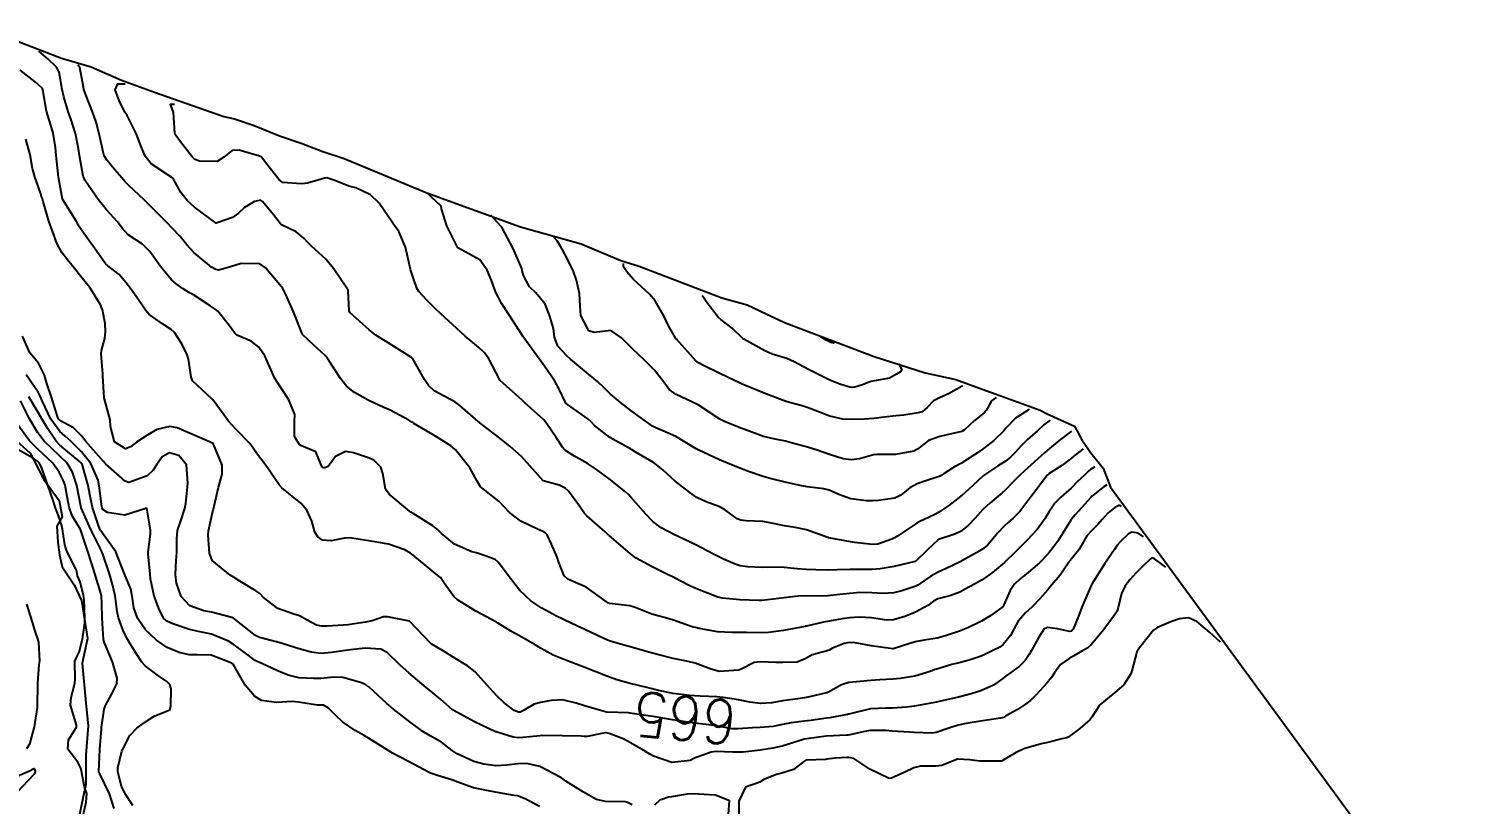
# Model space of a CAD drawing. Header units: metres. Extents: x 292545 to 299085, y 7450245 to 7463078.
# Drawn here: x 295787.6 to 295919.3, y 7462231.4 to 7462301.9 of the extents above; entities that cross this region are included whole.
import ezdxf
from ezdxf.enums import TextEntityAlignment as Align

# ---------------------------------------------------------------- set-up
doc = ezdxf.new("R2010")
doc.units = ezdxf.units.M
for name, color, linetype in [('Area', 45, 'Continuous'), ('Cotas', 45, 'Continuous'), ('Curvas de Nivel 1m', 11, 'Continuous'), ('Curvas de Nivel 5m', 15, 'Continuous'), ('Hidrografia', 140, 'Continuous')]:
    doc.layers.add(name, color=color, linetype=linetype)
doc.styles.add('Style-STANDARD', font='STANDARD.shx')

msp = doc.modelspace()

# ---------------------------------------------------------------- linework, layer by layer
at = {"layer": 'Area'}
msp.add_polyline3d([(295783.66, 7462301.85, 667.7), (295790.59, 7462299.21, 670.39), (295793.3, 7462298.41, 677.63), (295796.05, 7462297.21, 675.59), (295799.05, 7462296.09, 675.89), (295805.34, 7462293.89, 670.5), (295806.33, 7462293.68, 670.39), (295808.11, 7462293.07, 669.68), (295810.42, 7462292.12, 669.67), (295812.37, 7462291.47, 678.47), (295814.34, 7462290.7, 677.73), (295816.3, 7462290.07, 673.15), (295823.81, 7462286.95, 675.68), (295832.33, 7462283.87, 679.7), (295837.83, 7462282.31, 683.55), (295841.46, 7462280.81, 688.07), (295843.1, 7462280.29, 688.1), (295850.64, 7462277.4, 674.65), (295852.92, 7462276.77, 674.77), (295856.33, 7462275.15, 680.48), (295864.47, 7462272.07, 677.63), (295869.13, 7462270.59, 674.22), (295871.89, 7462269.99, 673.45), (295874.63, 7462268.99, 681.41), (295875.56, 7462268.63, 680.28), (295879.58, 7462267.2, 671.07), (295880.22, 7462266.84, 674.05), (295882.68, 7462265.72, 670.46), (295883.36, 7462264.5, 669.93), (295884.18, 7462263.32, 678.31), (295885.29, 7462261.92, 668.4), (295885.96, 7462260.19, 667.77), (295919.29, 7462214.68, 666.22)], dxfattribs=at)
at = {"layer": 'Curvas de Nivel 1m', "flags": 128}
for points, elevation in [([(295885.62, 7462260.39), (295885.39, 7462260.24), (295884.38, 7462259.45), (295884.27, 7462259.36), (295884.18, 7462259.25), (295882.76, 7462257.67), (295882.41, 7462257.28), (295882.38, 7462257.25), (295882.35, 7462257.2), (295881.62, 7462256), (295881.19, 7462255.29), (295880.83, 7462254.78), (295880.31, 7462254.13), (295879.51, 7462253.31), (295878.29, 7462252.29), (295877.76, 7462251.86), (295877.22, 7462251.34), (295876.84, 7462250.78), (295876.25, 7462249.42), (295876.23, 7462249.37), (295876.21, 7462249.35), (295875.1, 7462248.51), (295874.24, 7462247.99), (295873.01, 7462247.39), (295872.23, 7462247.08), (295870.98, 7462246.66), (295870.22, 7462246.45), (295869.04, 7462246.26), (295868.22, 7462246.12), (295867.71, 7462245.96), (295866.21, 7462245.5), (295866.18, 7462245.5), (295864.22, 7462245.76), (295862.75, 7462246.04), (295862.22, 7462246.07), (295861.76, 7462245.98), (295860.7, 7462245.54), (295860.38, 7462245.36), (295860.21, 7462245.29), (295858.83, 7462244.93), (295858.2, 7462244.57), (295857.48, 7462244.28), (295856.19, 7462244.24), (295855.54, 7462244.25), (295854.19, 7462244.31), (295853.57, 7462244.24), (295852.4, 7462243.64), (295852.18, 7462243.56), (295850.39, 7462243.44), (295850.18, 7462243.48), (295849.56, 7462243.67), (295848.19, 7462244.17), (295847.56, 7462244.32), (295846.2, 7462244.61), (295845.01, 7462244.91), (295844.2, 7462245.13), (295842.3, 7462245.66), (295842.21, 7462245.69), (295841.96, 7462245.75), (295840.58, 7462246.14), (295840.22, 7462246.28), (295839.31, 7462246.7), (295838.23, 7462247.2), (295836.92, 7462247.81), (295836.24, 7462248.15), (295835.6, 7462248.47), (295834.25, 7462249.19), (295833.27, 7462249.86), (295832.27, 7462250.79), (295831.4, 7462251.88), (295830.3, 7462253.36), (295830.01, 7462253.6), (295829.2, 7462253.91), (295828.31, 7462254.21), (295827.91, 7462254.32), (295826.32, 7462254.99), (295825.13, 7462255.96), (295824.74, 7462256.37), (295824.34, 7462256.68), (295822.55, 7462257.79), (295822.35, 7462257.91), (295822.23, 7462257.99), (295820.38, 7462259.54), (295820.06, 7462260.01), (295819.8, 7462261.43), (295819.62, 7462262.02), (295819, 7462262.63), (295818.41, 7462262.89), (295817.14, 7462263.32), (295816.42, 7462263.42), (295815.51, 7462262.97), (295814.85, 7462262.08), (295814.54, 7462261.94), (295814.4, 7462261.94), (295814.32, 7462261.99), (295814.26, 7462262.08), (295813.72, 7462263.4), (295812.42, 7462263.95), (295812.19, 7462264.11), (295811.77, 7462264.78), (295811.79, 7462266.12), (295811.8, 7462266.78), (295811.26, 7462268.12), (295810.49, 7462269.29), (295809.97, 7462270.14), (295809.54, 7462271.11), (295809.07, 7462272.14), (295808.53, 7462272.93), (295807.84, 7462273.46), (295806.54, 7462274.01), (295806.35, 7462274.18), (295805.74, 7462275), (295804.8, 7462276.2), (295804.57, 7462276.38), (295804.1, 7462276.68), (295802.59, 7462277.67), (295802.24, 7462277.87), (295801.64, 7462278.23), (295801.02, 7462278.67), (295800.6, 7462279.04), (295799.58, 7462280.26), (295798.63, 7462281.62), (295797.95, 7462282.28), (295796.65, 7462283.14), (295796.1, 7462283.74), (295795.67, 7462284.3), (295794.68, 7462285.42), (295793.92, 7462286.33), (295792.71, 7462288.1), (295792.61, 7462288.34), (295792.57, 7462288.48), (295792.24, 7462290.34), (295792.14, 7462290.94), (295791.86, 7462292.35), (295791.44, 7462293.69), (295791.21, 7462294.36), (295790.8, 7462295.68), (295790.66, 7462296.36), (295790.38, 7462297.92), (295790.15, 7462298.37), (295789.39, 7462299.1), (295788.52, 7462299.83)], 667), ([(295886.96, 7462258.43), (295886.84, 7462258.51), (295886.72, 7462258.52), (295886.36, 7462258.34), (295885.76, 7462257.84), (295885.21, 7462257.24), (295884.81, 7462256.78), (295884.34, 7462256.32), (295883.83, 7462255.76), (295883.53, 7462255.27), (295883.08, 7462254.5), (295882.31, 7462253.53), (295882.19, 7462253.39), (295882.12, 7462253.28), (295881.4, 7462252.18), (295880.64, 7462251.3), (295880.47, 7462251.11), (295880.28, 7462250.86), (295879.55, 7462250.02), (295878.86, 7462249.32), (295878.25, 7462248.76), (295877.58, 7462248), (295877.2, 7462247.34), (295876.87, 7462246.7), (295876.22, 7462245.88), (295875.92, 7462245.65), (295875.33, 7462245.36), (295874.59, 7462244.99), (295874.2, 7462244.81), (295873.13, 7462244.46), (295872.2, 7462244.22), (295871.55, 7462244.05), (295870.19, 7462243.65), (295870.01, 7462243.6), (295869.56, 7462243.43), (295868.18, 7462243), (295866.85, 7462242.79), (295866.18, 7462242.73), (295864.99, 7462242.67), (295864.17, 7462242.6), (295863.2, 7462242.53), (295862.17, 7462242.43), (295861.5, 7462242.2), (295860.33, 7462241.54), (295860.22, 7462241.49), (295860.16, 7462241.47), (295858.6, 7462241.11), (295858.16, 7462241.03), (295857.53, 7462240.94), (295856.15, 7462240.76), (295855.17, 7462240.58), (295854.15, 7462240.51), (295853.18, 7462240.65), (295852.15, 7462240.85), (295850.74, 7462241.07), (295850.16, 7462241.13), (295848.65, 7462241.18), (295848.16, 7462241.21), (295847.72, 7462241.25), (295846.16, 7462241.43), (295844.75, 7462241.72), (295844.16, 7462241.89), (295843.94, 7462241.95), (295842.17, 7462242.37), (295841.09, 7462242.68), (295840.18, 7462243.01), (295838.18, 7462243.8), (295836.2, 7462244.55), (295835.29, 7462244.92), (295834.21, 7462245.52), (295833.66, 7462245.86), (295832.22, 7462246.66), (295831.45, 7462247.1), (295830.23, 7462247.85), (295830.14, 7462247.9), (295828.25, 7462248.91), (295826.61, 7462249.94), (295826.27, 7462250.25), (295825.55, 7462251.23), (295825.05, 7462251.96), (295824.64, 7462252.32), (295824.29, 7462252.57), (295822.57, 7462253.99), (295822.31, 7462254.2), (295821.82, 7462254.49), (295820.32, 7462254.99), (295819.45, 7462255.15), (295818.33, 7462255.33), (295816.81, 7462255.57), (295816.33, 7462255.56), (295815.1, 7462255.3), (295814.33, 7462255.36), (295813.9, 7462255.66), (295813.62, 7462256.09), (295813.35, 7462257.1), (295812.9, 7462258.1), (295812.36, 7462258.73), (295810.62, 7462260.13), (295810.39, 7462260.41), (295809.19, 7462262.14), (295808.41, 7462263.17), (295808.01, 7462263.74), (295807.7, 7462264.16), (295806.44, 7462265.47), (295805.76, 7462266.19), (295804.47, 7462267.99), (295804.3, 7462268.2), (295802.5, 7462269.86), (295802.37, 7462270.22), (295802.13, 7462271.84), (295802.02, 7462272.23), (295801.53, 7462273.23), (295800.86, 7462274.25), (295800.55, 7462274.52), (295799.77, 7462275.04), (295798.57, 7462275.9), (295798.24, 7462276.27), (295797.46, 7462277.41), (295796.83, 7462278.29), (295796.6, 7462278.62), (295795.83, 7462279.52), (295794.79, 7462280.32), (295794.7, 7462280.39), (295794.62, 7462280.47), (295793.28, 7462282.33), (295792.65, 7462283.21), (295792.21, 7462283.89), (295791.94, 7462284.35), (295790.69, 7462286.36), (295790.38, 7462288.04), (295790.32, 7462288.37), (295790.17, 7462289.81), (295790.12, 7462290.37), (295790.05, 7462291.06), (295789.83, 7462292.37), (295789.59, 7462293.2), (295789.24, 7462294.38), (295788.88, 7462296.32), (295788.87, 7462296.39), (295788.85, 7462296.43), (295788.81, 7462296.5), (295788.19, 7462297.03), (295786.83, 7462298.12)], 666), ([(295884.55, 7462262.03), (295884.14, 7462261.78), (295884, 7462261.67), (295883.56, 7462261.26), (295882.98, 7462260.69), (295882.39, 7462260.09), (295881.95, 7462259.71), (295881.45, 7462259.29), (295880.92, 7462258.74), (295880.36, 7462257.9), (295880.01, 7462257.31), (295879.3, 7462256.35), (295878.35, 7462255.33), (295878.32, 7462255.3), (295877.34, 7462254.32), (295876.33, 7462253.35), (295875.23, 7462252.42), (295874.29, 7462251.76), (295873.6, 7462251.38), (295872.76, 7462250.91), (295872.27, 7462250.64), (295871.37, 7462250.3), (295870.26, 7462250.02), (295869.87, 7462249.81), (295869.36, 7462249.43), (295868.25, 7462248.81), (295867.28, 7462248.42), (295866.24, 7462248.12), (295865.62, 7462248.1), (295864.24, 7462248.31), (295863.11, 7462248.37), (295862.24, 7462248.32), (295861.56, 7462248.21), (295860.24, 7462247.96), (295859.88, 7462247.9), (295858.34, 7462247.56), (295858.25, 7462247.54), (295858.23, 7462247.54), (295858.2, 7462247.53), (295856.23, 7462247.15), (295854.86, 7462246.97), (295854.23, 7462246.93), (295852.88, 7462246.97), (295852.23, 7462246.98), (295851.55, 7462246.96), (295850.23, 7462247.02), (295848.56, 7462247.34), (295848.23, 7462247.42), (295848.02, 7462247.47), (295847.32, 7462247.69), (295846.24, 7462248.08), (295845.72, 7462248.24), (295844.25, 7462248.64), (295842.76, 7462249.24), (295842.26, 7462249.4), (295840.42, 7462249.62), (295840.26, 7462249.68), (295840.1, 7462249.78), (295838.28, 7462251.09), (295836.64, 7462251.82), (295836.29, 7462252.13), (295835.82, 7462253.35), (295835.65, 7462253.83), (295835.15, 7462255.01), (295834.75, 7462255.84), (295834.55, 7462256.06), (295834.34, 7462256.17), (295833.81, 7462256.39), (295832.35, 7462257.08), (295831.33, 7462257.88), (295830.37, 7462258.87), (295829.07, 7462259.91), (295828.7, 7462260.23), (295828.39, 7462260.72), (295827.71, 7462261.93), (295826.42, 7462263.57), (295825.98, 7462263.94), (295824.44, 7462264.9), (295822.62, 7462265.99), (295822.52, 7462266.06), (295822.45, 7462266.11), (295822.16, 7462266.29), (295820.46, 7462267.18), (295819.89, 7462267.44), (295818.59, 7462268.04), (295818.51, 7462268.08), (295818.47, 7462268.1), (295817.22, 7462268.79), (295816.49, 7462269.37), (295815.95, 7462270.07), (295814.9, 7462271.7), (295814.64, 7462272.08), (295814.52, 7462272.2), (295813.54, 7462273.1), (295812.54, 7462274.04), (295812.49, 7462274.11), (295812.44, 7462274.22), (295811.67, 7462276.12), (295810.95, 7462277.77), (295810.79, 7462278.13), (295810.72, 7462278.25), (295810.6, 7462278.41), (295809.14, 7462280.14), (295808.62, 7462280.5), (295806.97, 7462280.53), (295806.62, 7462280.43), (295806.43, 7462280.36), (295805.85, 7462280.19), (295804.9, 7462279.91), (295804.61, 7462279.97), (295804.23, 7462280.2), (295802.63, 7462281.54), (295802, 7462282.23), (295801.39, 7462282.97), (295800.66, 7462283.75), (295800.16, 7462284.26), (295798.69, 7462285.74), (295798.14, 7462286.28), (295796.71, 7462287.63), (295796.37, 7462287.96), (295796.08, 7462288.3), (295795.45, 7462289.04), (295794.73, 7462289.88), (295794.48, 7462290.32), (295794.38, 7462290.69), (295794.02, 7462292.33), (295793.73, 7462293.37), (295793.41, 7462294.33), (295792.81, 7462295.86), (295792.63, 7462296.34), (295792.58, 7462296.57), (295792.27, 7462298.35), (295792.08, 7462298.6)], 668), ([(295883.49, 7462263.66), (295883.29, 7462263.53), (295882.66, 7462263.04), (295882.42, 7462262.83), (295881.55, 7462262.15), (295880.4, 7462261.44), (295880.24, 7462261.3), (295879.44, 7462260.26), (295878.73, 7462259.32), (295878.37, 7462258.82), (295877.72, 7462257.98), (295877.08, 7462257.34), (295876.7, 7462256.99), (295876.34, 7462256.67), (295875.69, 7462256), (295875.17, 7462255.36), (295874.78, 7462254.9), (295874.31, 7462254.52), (295872.3, 7462253.4), (295870.96, 7462252.75), (295870.29, 7462252.45), (295869.63, 7462252.09), (295868.66, 7462251.44), (295868.44, 7462251.28), (295868.28, 7462251.18), (295866.98, 7462250.75), (295866.27, 7462250.58), (295865.24, 7462250.51), (295864.27, 7462250.57), (295863.18, 7462250.6), (295862.27, 7462250.53), (295861.37, 7462250.42), (295860.26, 7462250.3), (295859.53, 7462250.29), (295858.26, 7462250.31), (295857.56, 7462250.28), (295856.26, 7462250.11), (295855.8, 7462250.05), (295854.27, 7462249.89), (295854, 7462249.88), (295852.27, 7462249.93), (295850.69, 7462250.08), (295850.27, 7462250.19), (295849.42, 7462250.52), (295848.28, 7462250.96), (295847.77, 7462251.18), (295846.78, 7462251.7), (295846.46, 7462251.89), (295846.29, 7462251.98), (295845.81, 7462252.19), (295844.3, 7462252.95), (295842.83, 7462253.74), (295842.31, 7462254.11), (295840.39, 7462255.78), (295840.36, 7462255.81), (295840.33, 7462255.83), (295840.01, 7462256.11), (295838.35, 7462257.57), (295838.14, 7462257.8), (295837.62, 7462258.55), (295836.69, 7462259.82), (295836.38, 7462260.09), (295835.83, 7462260.38), (295834.39, 7462260.77), (295833.41, 7462261.86), (295832.41, 7462262.97), (295831.37, 7462263.88), (295830.43, 7462264.63), (295828.78, 7462265.92), (295828.59, 7462266.06), (295828.46, 7462266.17), (295826.81, 7462267.6), (295826.47, 7462267.87), (295826.36, 7462267.94), (295824.48, 7462268.94), (295823.96, 7462269.44), (295823.61, 7462269.97), (295822.52, 7462271.87), (295822.42, 7462271.99), (295820.53, 7462273.16), (295819.16, 7462274.02), (295818.55, 7462274.48), (295816.82, 7462276.06), (295816.74, 7462276.23), (295816.66, 7462278.06), (295816.65, 7462278.12), (295816.59, 7462278.2), (295815.33, 7462280.07), (295814.63, 7462280.92), (295813.33, 7462282.09), (295812.98, 7462282.43), (295812.65, 7462282.8), (295811.94, 7462283.39), (295810.66, 7462284), (295810.58, 7462284.05), (295810.51, 7462284.13), (295809.86, 7462284.96), (295808.88, 7462286.15), (295808.69, 7462286.27), (295808.15, 7462286.16), (295807.23, 7462285.63), (295806.68, 7462285.11), (295806.14, 7462284.71), (295804.66, 7462284.2), (295802.68, 7462285.66), (295802.04, 7462286.23), (295801.44, 7462286.98), (295800.75, 7462288.25), (295800.73, 7462288.27), (295800.71, 7462288.28), (295800.62, 7462288.35), (295798.73, 7462289.59), (295798.19, 7462290.28), (295797.8, 7462291.23), (295797.4, 7462292.28), (295796.78, 7462293.57), (295796.52, 7462294.03), (295796.36, 7462294.3), (295795.83, 7462295.34), (295795.48, 7462296.31), (295795.71, 7462296.85), (295796.37, 7462296.87)], 669), ([(295880.49, 7462266.28), (295879.92, 7462265.84), (295879.32, 7462265.32), (295878.43, 7462264.52), (295877.83, 7462263.93), (295877.3, 7462263.34), (295876.87, 7462262.9), (295876.41, 7462262.55), (295875.68, 7462262.09), (295874.59, 7462261.37), (295874.48, 7462261.29), (295874.4, 7462261.22), (295873.44, 7462260.33), (295872.41, 7462259.4), (295872.37, 7462259.37), (295871.26, 7462258.52), (295870.36, 7462257.91), (295870.05, 7462257.73), (295869.42, 7462257.43), (295868.69, 7462257.1), (295868.35, 7462256.9), (295866.63, 7462255.76), (295866.33, 7462255.58), (295866.26, 7462255.55), (295866.09, 7462255.47), (295864.8, 7462255.01), (295864.33, 7462254.97), (295862.68, 7462255.17), (295862.33, 7462255.21), (295860.52, 7462255.54), (295860.33, 7462255.58), (295860.27, 7462255.61), (295858.34, 7462256.31), (295857.29, 7462256.53), (295856.34, 7462256.67), (295855, 7462256.94), (295854.35, 7462257.05), (295852.83, 7462257.14), (295852.35, 7462257.2), (295852.03, 7462257.32), (295851.57, 7462257.64), (295850.87, 7462258.16), (295850.36, 7462258.43), (295849.19, 7462258.85), (295848.37, 7462259.24), (295847.71, 7462259.69), (295846.39, 7462260.73), (295845.29, 7462261.72), (295844.82, 7462262.14), (295844.41, 7462262.43), (295842.76, 7462263.4), (295842.42, 7462263.6), (295842.33, 7462263.66), (295842.14, 7462263.75), (295840.44, 7462264.69), (295839.06, 7462265.79), (295838.77, 7462266.11), (295838.46, 7462266.4), (295836.59, 7462267.7), (295836.47, 7462267.78), (295836.46, 7462267.8), (295836.44, 7462267.82), (295835.82, 7462269.17), (295835.44, 7462269.84), (295834.51, 7462271.18), (295834.01, 7462271.86), (295832.67, 7462273.74), (295832.58, 7462273.87), (295832.57, 7462273.89), (295832.54, 7462273.92), (295831.25, 7462275.88), (295830.58, 7462276.96), (295830.25, 7462277.56), (295830.09, 7462277.9), (295829.68, 7462278.98), (295829.3, 7462279.91), (295828.63, 7462280.85), (295826.64, 7462281.94), (295825.62, 7462283.95), (295825.14, 7462285.5), (295825.1, 7462285.75), (295825.03, 7462285.84), (295824.25, 7462286.54), (295823.87, 7462286.92)], 671), ([(295878.57, 7462267.27), (295878.54, 7462267.25), (295878.47, 7462267.2), (295877.33, 7462266.47), (295876.45, 7462265.55), (295876.36, 7462265.44), (295876.29, 7462265.35), (295875.36, 7462264.43), (295874.43, 7462263.69), (295873.98, 7462263.38), (295872.41, 7462262.38), (295871.78, 7462262.03), (295870.84, 7462261.42), (295870.57, 7462261.24), (295870.4, 7462261.16), (295869.08, 7462260.74), (295868.39, 7462260.5), (295867.71, 7462260.12), (295866.9, 7462259.46), (295866.37, 7462259.18), (295864.88, 7462258.97), (295864.37, 7462258.93), (295863.79, 7462258.93), (295862.37, 7462259.12), (295861.26, 7462259.53), (295860.38, 7462259.9), (295859.9, 7462260.02), (295858.38, 7462260.21), (295857.59, 7462260.36), (295856.39, 7462260.65), (295855.02, 7462260.98), (295854.4, 7462261.16), (295853.05, 7462261.62), (295852.41, 7462261.86), (295851.13, 7462262.37), (295850.41, 7462262.68), (295848.55, 7462263.55), (295848.42, 7462263.61), (295848.31, 7462263.68), (295846.44, 7462264.8), (295844.56, 7462265.62), (295844.45, 7462265.67), (295844.34, 7462265.73), (295842.47, 7462267.07), (295841.56, 7462267.76), (295840.48, 7462268.67), (295839.93, 7462269.22), (295839.33, 7462269.79), (295838.5, 7462270.45), (295836.87, 7462271.82), (295836.53, 7462272.12), (295835.72, 7462273.01), (295835.43, 7462273.84), (295835.31, 7462274.6), (295834.96, 7462275.84), (295834.58, 7462276.82), (295833.71, 7462277.85), (295833.13, 7462278.4), (295832.61, 7462279.43), (295832.49, 7462279.87), (295832.43, 7462280.06), (295831.67, 7462281.88), (295830.66, 7462283.78), (295830.62, 7462283.84), (295830.58, 7462283.89), (295830.55, 7462283.93), (295829.62, 7462284.92)], 672), ([(295875.57, 7462268.33), (295875.16, 7462268.03), (295874.79, 7462267.37), (295874.67, 7462267.17), (295874.47, 7462266.96), (295873.6, 7462266.24), (295872.69, 7462265.4), (295872.44, 7462265.26), (295870.96, 7462264.9), (295870.44, 7462264.8), (295869.43, 7462264.43), (295868.42, 7462263.64), (295868.08, 7462263.45), (295866.42, 7462263.17), (295864.73, 7462263.17), (295864.42, 7462263.14), (295863.15, 7462262.77), (295862.41, 7462262.66), (295861.66, 7462262.77), (295860.42, 7462263.16), (295859.31, 7462263.55), (295858.43, 7462263.83), (295857.05, 7462264.2), (295856.43, 7462264.36), (295855.49, 7462264.54), (295854.43, 7462264.79), (295852.62, 7462265.45), (295852.44, 7462265.52), (295852.36, 7462265.55), (295852.14, 7462265.63), (295850.93, 7462266.12), (295850.46, 7462266.36), (295848.47, 7462267.68), (295846.48, 7462268.61), (295845.85, 7462269.07), (295845.36, 7462269.72), (295844.51, 7462270.82), (295843.6, 7462271.74), (295842.53, 7462272.73), (295841.52, 7462273.76), (295840.55, 7462274.43), (295839.02, 7462274.26), (295838.55, 7462274.41), (295837.82, 7462275.81), (295837.74, 7462276.64), (295837.7, 7462277.81), (295837.42, 7462279), (295837.13, 7462279.81), (295836.63, 7462280.86), (295836.12, 7462281.83), (295836, 7462282.04), (295835.65, 7462282.58), (295835.36, 7462282.93)], 673), ([(295872.52, 7462269.39), (295872.49, 7462269.37), (295871.23, 7462268.67), (295870.48, 7462268.35), (295869.88, 7462268.03), (295869.31, 7462267.43), (295868.85, 7462267.05), (295868.47, 7462266.94), (295867.18, 7462266.74), (295866.46, 7462266.66), (295865.38, 7462266.56), (295864.46, 7462266.43), (295863.59, 7462266.37), (295862.46, 7462266.34), (295861.62, 7462266.36), (295860.46, 7462266.63), (295858.72, 7462267.31), (295858.47, 7462267.4), (295857.93, 7462267.57), (295856.78, 7462267.89), (295856.48, 7462267.99), (295855.89, 7462268.19), (295854.48, 7462268.72), (295852.62, 7462269.5), (295852.49, 7462269.55), (295852.43, 7462269.57), (295852.31, 7462269.63), (295850.51, 7462270.48), (295848.95, 7462271.24), (295848.52, 7462271.49), (295848.28, 7462271.68), (295846.54, 7462273.6), (295846.49, 7462273.65), (295846.45, 7462273.7), (295845.75, 7462274.91), (295845.38, 7462275.72), (295844.58, 7462277.14), (295844.05, 7462277.74), (295842.61, 7462279.06), (295841.99, 7462279.76), (295841.68, 7462280.23), (295841.7, 7462280.53)], 674), ([(295891, 7462252.9), (295889.98, 7462253.68), (295889.74, 7462253.76), (295889.08, 7462253.2), (295888.29, 7462252.41), (295887.74, 7462251.77), (295887.31, 7462251.22), (295886.96, 7462250.53), (295886.67, 7462249.23), (295886.56, 7462248.92), (295886.24, 7462248.43), (295885.35, 7462247.24), (295884.22, 7462245.85), (295883.9, 7462245.58), (295883.35, 7462245.27), (295882.64, 7462244.84), (295882.2, 7462244.6), (295881.42, 7462244.06), (295880.88, 7462243.29), (295880.61, 7462242.87), (295880.17, 7462242.37), (295879.21, 7462241.31), (295878.69, 7462240.79), (295878.15, 7462240.38), (295877.5, 7462239.97), (295876.43, 7462239.35), (295876.23, 7462239.25), (295876.13, 7462239.21), (295875.96, 7462239.18), (295874.14, 7462238.9), (295872.84, 7462238.69), (295872.13, 7462238.54), (295871.27, 7462238.27), (295870.12, 7462237.88), (295869.72, 7462237.83), (295868.12, 7462237.88), (295867.68, 7462237.9), (295866.12, 7462238.01), (295865.54, 7462238.05), (295864.12, 7462238.05), (295863.64, 7462237.98), (295862.11, 7462237.65), (295862, 7462237.64), (295860.11, 7462237.54), (295858.36, 7462237.31), (295858.11, 7462237.26), (295857.67, 7462237.13), (295856.1, 7462236.63), (295855.26, 7462236.44), (295854.1, 7462236.27), (295852.56, 7462236.1), (295852.1, 7462236.08), (295851.64, 7462236.1), (295850.1, 7462236.14), (295849.66, 7462236.1), (295848.47, 7462235.68), (295848.21, 7462235.56), (295848.09, 7462235.5), (295847.74, 7462235.34), (295846.09, 7462235.16), (295844.43, 7462235.73), (295844.09, 7462235.92), (295843.69, 7462236.14), (295842.11, 7462237.07), (295841.65, 7462237.3), (295840.38, 7462237.78), (295840.11, 7462237.84), (295840.05, 7462237.84), (295839.71, 7462237.78), (295838.4, 7462237.51), (295838.11, 7462237.51), (295837.83, 7462237.53), (295836.11, 7462237.57), (295834.36, 7462237.6), (295834.11, 7462237.58), (295832.55, 7462237.42), (295832.11, 7462237.4), (295831.67, 7462237.44), (295830.2, 7462237.9), (295830.11, 7462237.93), (295830.06, 7462237.95), (295828.13, 7462238.84), (295826.14, 7462239.94), (295825.07, 7462240.87), (295824.16, 7462241.63), (295823.74, 7462241.97), (295822.18, 7462243.29), (295821.39, 7462244), (295820.2, 7462245.16), (295819.64, 7462245.45), (295818.21, 7462245.54), (295816.87, 7462245.39), (295816.21, 7462245.3), (295815.13, 7462245.15), (295814.2, 7462245.07), (295813.28, 7462245.17), (295812.21, 7462245.48), (295810.25, 7462246.09), (295810.21, 7462246.1), (295810.19, 7462246.11), (295810.11, 7462246.13), (295808.58, 7462246.52), (295808.22, 7462246.7), (295806.36, 7462248.18), (295806.23, 7462248.27), (295806.08, 7462248.34), (295804.24, 7462248.82), (295803.52, 7462248.94), (295802.25, 7462249.41), (295801.48, 7462250.24), (295801.04, 7462251.47), (295800.96, 7462252.24), (295801.03, 7462253.51), (295801.08, 7462254.24), (295801.07, 7462255.5), (295801.14, 7462256.24), (295801.44, 7462257.14), (295801.79, 7462258.24), (295801.9, 7462258.7), (295802.06, 7462260.23), (295802.08, 7462260.54), (295801.95, 7462262.23), (295801.25, 7462263.07), (295800.41, 7462263.31), (295799.74, 7462262.93), (295799.26, 7462262.26), (295798.94, 7462261.73), (295798.39, 7462261.22), (295796.71, 7462260.62), (295796.39, 7462260.73), (295794.59, 7462262.32), (295794.41, 7462262.52), (295792.81, 7462264.34), (295792.44, 7462264.83), (295791.68, 7462265.58), (295790.45, 7462266.24), (295790.33, 7462266.37), (295790.23, 7462266.6), (295789.67, 7462268.38), (295789.27, 7462269.6), (295789.06, 7462270.38), (295788.51, 7462271.46), (295787.7, 7462272.4), (295787.03, 7462273.92)], 664), ([(295860.89, 7462273.42), (295860.91, 7462273.35), (295860.79, 7462273.29), (295860.54, 7462273.34), (295860.12, 7462273.54), (295859.62, 7462273.86)], 676), ([(295842.49, 7462231.3), (295842.04, 7462231.52), (295841.85, 7462231.56), (295840.04, 7462231.6), (295839.24, 7462231.79), (295838.05, 7462232.46), (295836.44, 7462233.45), (295836.07, 7462233.72), (295835.92, 7462233.83), (295834.08, 7462234.79), (295832.9, 7462235.05), (295832.08, 7462235.02), (295831.09, 7462234.9), (295830.08, 7462234.85), (295829, 7462235), (295828.09, 7462235.25), (295826.56, 7462235.94), (295826.1, 7462236.25), (295825.14, 7462236.99), (295824.11, 7462237.58), (295823.45, 7462237.98), (295822.13, 7462238.94), (295820.78, 7462240), (295820.15, 7462240.54), (295819.37, 7462241.24), (295818.53, 7462242.03), (295818.17, 7462242.28), (295817.79, 7462242.42), (295816.18, 7462242.87), (295815.34, 7462242.91), (295814.17, 7462242.8), (295813.49, 7462242.78), (295812.17, 7462242.85), (295811.21, 7462243.09), (295810.18, 7462243.51), (295808.8, 7462244.15), (295808.38, 7462244.34), (295808.2, 7462244.44), (295807.2, 7462245.17), (295806.21, 7462245.92), (295805.78, 7462246.18), (295804.22, 7462246.81), (295803.06, 7462247.05), (295802.22, 7462247.24), (295800.71, 7462247.77), (295800.24, 7462247.97), (295799.91, 7462248.25), (295799.5, 7462249.01), (295799.03, 7462250.26), (295798.69, 7462251.85), (295798.64, 7462252.27), (295798.46, 7462254.12), (295798.46, 7462254.27), (295798.68, 7462255.91), (295798.67, 7462256.27), (295798.35, 7462258.27), (295796.35, 7462257.63), (295794.77, 7462257.89), (295794.35, 7462258.17), (295794.28, 7462258.32), (295794.25, 7462258.42), (295794.01, 7462260.32), (295793.91, 7462260.81), (295793.26, 7462262.33), (295792.42, 7462263.4), (295791.43, 7462264.36), (295790.91, 7462264.83), (295790.44, 7462265.26), (295789.62, 7462266.38), (295788.83, 7462268.03), (295788.68, 7462268.39), (295788.48, 7462268.81), (295787.39, 7462270.4)], 663), ([(295797.09, 7462231.23), (295796.38, 7462232.3), (295796.06, 7462232.99), (295795.71, 7462234.3), (295795.7, 7462234.68), (295796.09, 7462236.19), (295796.12, 7462236.27), (295796.13, 7462236.3), (295796.8, 7462237.6), (295797.44, 7462238.28), (295798.13, 7462238.8), (295799.02, 7462239.37), (295800.14, 7462239.82), (295800.45, 7462239.94), (295800.54, 7462240.25), (295800.56, 7462241.84), (295800.45, 7462242.25), (295800.17, 7462242.51), (295799.4, 7462243.03), (295798.19, 7462243.94), (295797.9, 7462244.27), (295797.22, 7462245.3), (295796.63, 7462246.29), (295796.22, 7462247.07), (295795.77, 7462248.3), (295795.66, 7462248.89), (295795.48, 7462250.31), (295795.24, 7462251.34), (295794.95, 7462252.31), (295794.31, 7462254.18), (295794.26, 7462254.32), (295794.22, 7462254.41), (295793.27, 7462256.33), (295792.39, 7462258.31), (295792.37, 7462258.34), (295792.35, 7462258.47), (295791.99, 7462260.35), (295791.59, 7462261.55), (295791.1, 7462262.36), (295790.41, 7462263.05), (295789.02, 7462264.38), (295788.44, 7462265.12), (295787.69, 7462266.4), (295786.85, 7462268.03)], 661), ([(295834.04, 7462231.16), (295832.76, 7462231.86), (295832.05, 7462232.11), (295831.76, 7462232.16), (295830.05, 7462232.45), (295829.4, 7462232.56), (295828.06, 7462232.86), (295826.64, 7462233.36), (295826.07, 7462233.57), (295824.77, 7462233.96), (295824.24, 7462234.14), (295824.08, 7462234.22), (295823.56, 7462234.49), (295822.09, 7462235.26), (295820.7, 7462236), (295820.1, 7462236.36), (295819.15, 7462236.98), (295818.12, 7462237.6), (295817.3, 7462238.05), (295816.13, 7462238.86), (295815.51, 7462239.45), (295814.88, 7462240.08), (295814.41, 7462240.35), (295814.15, 7462240.36), (295813.87, 7462240.37), (295812.15, 7462240.63), (295811.57, 7462240.69), (295810.15, 7462240.6), (295808.79, 7462240.79), (295808.15, 7462241.18), (295807.3, 7462242.17), (295806.19, 7462244.09), (295806.08, 7462244.18), (295804.2, 7462244.9), (295802.93, 7462244.95), (295802.2, 7462244.93), (295801.3, 7462245.14), (295800.21, 7462245.6), (295799.23, 7462246.26), (295798.23, 7462247.21), (295797.49, 7462248.28), (295797.17, 7462249.21), (295797.01, 7462250.29), (295796.88, 7462250.9), (295796.31, 7462252.3), (295796.28, 7462252.38), (295795.54, 7462254.31), (295794.33, 7462255.99), (295794.12, 7462256.32), (295793.95, 7462256.71), (295793.41, 7462258.33), (295793.17, 7462259.53), (295793.02, 7462260.33), (295792.46, 7462262.28), (295792.44, 7462262.34), (295792.4, 7462262.38), (295792.21, 7462262.54), (295790.43, 7462264.02), (295790.1, 7462264.37), (295789.35, 7462265.48), (295788.79, 7462266.39), (295788.46, 7462266.97), (295787.63, 7462268.4)], 662), ([(295792.57, 7462230.34), (295792.84, 7462231.54), (295792.88, 7462232.34), (295792.67, 7462232.95), (295792.41, 7462234.35), (295792.36, 7462234.63), (295792.08, 7462235.19), (295791.16, 7462236.36), (295791.24, 7462237.22), (295791.96, 7462238.35), (295791.95, 7462238.53), (295791.42, 7462240.36), (295791.46, 7462241.05), (295791.8, 7462242.35), (295791.82, 7462242.7), (295791.79, 7462244.35), (295791.91, 7462244.63), (295792.2, 7462245.18), (295792.5, 7462246.35), (295792.72, 7462247.86), (295792.72, 7462248.34), (295792.64, 7462249.96), (295792.59, 7462250.34), (295792.28, 7462251.58), (295792.05, 7462252.12), (295792.02, 7462252.34), (295791.92, 7462252.71), (295791.08, 7462254.36), (295790.89, 7462254.93), (295790.69, 7462256.36), (295790.63, 7462256.66), (295790.34, 7462257.53), (295790.03, 7462258.37), (295789.86, 7462258.88), (295789.36, 7462260.38), (295788.77, 7462262.02), (295788.56, 7462262.39), (295788.41, 7462262.54), (295787.95, 7462262.86), (295786.42, 7462263.72)], 659), ([(295787.4, 7462249.55), (295787.78, 7462248.4), (295788.22, 7462246.9), (295788.41, 7462246.39), (295788.51, 7462246.09), (295788.58, 7462244.39), (295788.53, 7462244.04), (295788.42, 7462242.39), (295788.42, 7462242.13), (295788.39, 7462240.39), (295788.37, 7462240.15), (295788.12, 7462238.39), (295787.67, 7462236.83), (295787.41, 7462236.4)], 659), ([(295895.98, 7462246.1), (295894.98, 7462247), (295893.82, 7462247.98), (295893.07, 7462248.32), (295892.24, 7462248.21), (295891.46, 7462247.95), (295890.24, 7462247.44), (295889.89, 7462247.19), (295888.59, 7462245.58), (295888.36, 7462245.21), (295888.32, 7462245.1), (295888.2, 7462244.65), (295887.92, 7462243.48), (295887.83, 7462243.21), (295887.17, 7462242.22), (295886.16, 7462241.32), (295886.04, 7462241.23), (295885.01, 7462240.39), (295884.27, 7462239.26), (295884.13, 7462239.06), (295883.17, 7462238.23), (295882.11, 7462237.44), (295882, 7462237.39), (295881.55, 7462237.29), (295880.4, 7462237), (295880.11, 7462236.94), (295879.65, 7462236.85), (295878.1, 7462236.4), (295877.38, 7462236.05), (295876.22, 7462235.35), (295876.15, 7462235.29), (295876.09, 7462235.26), (295874.2, 7462235.27), (295874.09, 7462235.28), (295873.17, 7462235.39), (295872.09, 7462235.46), (295872.04, 7462235.45), (295871.91, 7462235.4), (295870.63, 7462234.87), (295870.08, 7462234.81), (295868.7, 7462234.82), (295868.08, 7462234.67), (295867.27, 7462234.27), (295866.07, 7462233.73), (295865.84, 7462233.7), (295864.08, 7462234.54), (295862.63, 7462235.51), (295862.18, 7462235.61), (295862.09, 7462235.61), (295862.02, 7462235.6), (295860.93, 7462235.53), (295860.19, 7462235.44), (295860.09, 7462235.43), (295858.28, 7462235.37), (295858.09, 7462235.25), (295857.15, 7462234.5), (295856.08, 7462234.17), (295855.61, 7462234.06), (295854.44, 7462233.61), (295854.22, 7462233.46), (295854.07, 7462233.37), (295852.79, 7462232.9), (295852.18, 7462231.64), (295852.16, 7462229.77)], 663), ([(295786.07, 7462233.7), (295787.69, 7462234.4), (295788.07, 7462234.59), (295788.21, 7462234.39), (295788.19, 7462234.27), (295788.07, 7462234.07), (295786.54, 7462232.41)], 659), ([(295851.24, 7462230.44), (295851.33, 7462231.65), (295850.05, 7462232.19), (295849.52, 7462232.2), (295848.05, 7462232.29), (295847.47, 7462232.27), (295846.05, 7462232.03), (295845.77, 7462231.99), (295844.98, 7462231.72), (295844.51, 7462231.26)], 663)]:
    msp.add_lwpolyline(points, dxfattribs=dict(at, elevation=elevation))
at = {"layer": 'Curvas de Nivel 5m', "flags": 128}
for points, elevation in [([(295882.42, 7462265.29), (295881.29, 7462264.43), (295880.43, 7462263.71), (295879.97, 7462263.31), (295878.41, 7462261.9), (295878.11, 7462261.63), (295877.78, 7462261.34), (295877.09, 7462260.64), (295876.38, 7462259.9), (295876.09, 7462259.64), (295875.75, 7462259.36), (295874.99, 7462258.74), (295874.36, 7462258.16), (295873.66, 7462257.38), (295873.04, 7462256.69), (295872.33, 7462256.16), (295871.82, 7462255.92), (295870.33, 7462255.42), (295869.3, 7462254.45), (295868.3, 7462253.48), (295868.28, 7462253.46), (295868.22, 7462253.44), (295866.3, 7462252.96), (295865.02, 7462252.76), (295864.3, 7462252.71), (295863.49, 7462252.7), (295862.29, 7462252.69), (295861.16, 7462252.67), (295860.29, 7462252.64), (295859.18, 7462252.67), (295858.29, 7462252.7), (295857.47, 7462252.75), (295856.3, 7462252.88), (295855, 7462252.9), (295854.3, 7462252.88), (295852.98, 7462252.94), (295852.3, 7462253.03), (295851.84, 7462253.18), (295850.77, 7462253.65), (295850.31, 7462253.87), (295849.88, 7462254.1), (295848.32, 7462254.91), (295846.67, 7462255.7), (295846.33, 7462255.85), (295845.11, 7462256.49), (295844.35, 7462257.06), (295843.71, 7462257.74), (295842.37, 7462259.28), (295842.14, 7462259.52), (295841.88, 7462259.76), (295840.39, 7462260.95), (295839.24, 7462261.79), (295838.41, 7462262.33), (295837.18, 7462263.05), (295836.42, 7462263.53), (295836.27, 7462263.67), (295836.15, 7462263.82), (295835.57, 7462264.7), (295834.79, 7462265.84), (295834.66, 7462266.05), (295834.46, 7462266.32), (295832.73, 7462267.87), (295832.48, 7462268.09), (295830.49, 7462269.89), (295829.4, 7462271.91), (295829.03, 7462272.42), (295828.53, 7462272.89), (295827.3, 7462273.93), (295826.55, 7462274.62), (295825.09, 7462275.95), (295824.58, 7462276.42), (295823.8, 7462277.19), (295823.09, 7462277.98), (295822.9, 7462278.29), (295822.6, 7462279.16), (295822.33, 7462279.99), (295822.22, 7462280.39), (295821.87, 7462282), (295821.25, 7462283.42), (295820.85, 7462284.01), (295820.67, 7462284.29), (295819.47, 7462286.02), (295818.69, 7462286.78), (295817.34, 7462287.41), (295816.71, 7462287.57), (295815.43, 7462288.07), (295814.72, 7462288.3), (295814.51, 7462288.29), (295813.9, 7462288.09), (295812.97, 7462287.84), (295812.71, 7462287.8), (295812.38, 7462287.78), (295810.71, 7462287.88), (295810.38, 7462288.13), (295809.15, 7462289.72), (295808.81, 7462290.15), (295808.73, 7462290.22), (295808.59, 7462290.29), (295806.74, 7462290.83), (295806.11, 7462290.81), (295805.36, 7462290.19), (295804.73, 7462289.8), (295803.13, 7462289.82), (295802.73, 7462289.98), (295802.6, 7462290.09), (295802.48, 7462290.22), (295801.4, 7462291.59), (295800.94, 7462292.25), (295800.9, 7462292.38), (295800.78, 7462294.25), (295800.51, 7462295.01), (295800.85, 7462295.02)], 670), ([(295888.98, 7462255.66), (295888.47, 7462256), (295887.9, 7462256.09), (295887.61, 7462255.95), (295886.84, 7462255.22), (295886.61, 7462254.94), (295886.32, 7462254.53), (295885.44, 7462253.24), (295884.28, 7462251.38), (295884.24, 7462251.31), (295884.22, 7462251.26), (295883.63, 7462249.9), (295883.37, 7462249.27), (295883.05, 7462248.47), (295882.58, 7462247.28), (295882.42, 7462247.09), (295882.23, 7462247.05), (295881.16, 7462247.29), (295880.23, 7462247.44), (295879.94, 7462247.3), (295879.46, 7462246.54), (295878.79, 7462245.32), (295878.58, 7462244.96), (295878.2, 7462244.43), (295877.65, 7462243.87), (295876.91, 7462243.34), (295876.48, 7462243.04), (295876.18, 7462242.78), (295875.34, 7462242.19), (295874.17, 7462241.68), (295873.29, 7462241.38), (295872.16, 7462241.08), (295870.79, 7462240.78), (295870.16, 7462240.64), (295869.16, 7462240.44), (295868.15, 7462240.27), (295867.43, 7462240.18), (295866.15, 7462240.08), (295865.54, 7462240.08), (295864.15, 7462240.04), (295862.18, 7462239.56), (295862.14, 7462239.55), (295862.12, 7462239.54), (295862.04, 7462239.52), (295860.46, 7462239.22), (295860.14, 7462239.17), (295858.72, 7462238.97), (295858.13, 7462238.91), (295856.94, 7462238.77), (295856.13, 7462238.61), (295855.29, 7462238.43), (295854.12, 7462238.32), (295853.43, 7462238.31), (295852.12, 7462238.2), (295851.55, 7462238.22), (295850.13, 7462238.48), (295849.19, 7462238.6), (295848.13, 7462238.72), (295846.93, 7462238.9), (295846.13, 7462239.03), (295844.57, 7462239.29), (295844.14, 7462239.36), (295842.25, 7462239.65), (295842.14, 7462239.66), (295840.19, 7462239.74), (295840.14, 7462239.74), (295839.94, 7462239.78), (295838.15, 7462240.3), (295837.4, 7462240.56), (295836.15, 7462240.86), (295835.11, 7462240.79), (295834.15, 7462240.6), (295833.56, 7462240.44), (295832.59, 7462239.87), (295832.29, 7462239.72), (295832.14, 7462239.72), (295831.75, 7462239.88), (295830.84, 7462240.58), (295830.16, 7462241.22), (295829.54, 7462241.91), (295828.19, 7462243.39), (295827.5, 7462243.93), (295826.2, 7462244.72), (295825.45, 7462245.2), (295824.21, 7462245.93), (295824.17, 7462245.97), (295822.23, 7462247.99), (295820.24, 7462248.41), (295819.87, 7462248.39), (295818.84, 7462248.03), (295818.23, 7462247.91), (295816.61, 7462247.68), (295816.23, 7462247.64), (295814.76, 7462247.54), (295814.23, 7462247.54), (295813.79, 7462247.65), (295812.92, 7462248.1), (295812.24, 7462248.49), (295811.71, 7462248.65), (295810.25, 7462249.15), (295808.97, 7462250.15), (295808.63, 7462250.51), (295808.27, 7462250.76), (295806.81, 7462251.64), (295806.28, 7462251.96), (295805.92, 7462252.18), (295804.3, 7462253.53), (295804.05, 7462254.2), (295803.93, 7462255.81), (295803.97, 7462256.21), (295804.35, 7462257.99), (295804.39, 7462258.16), (295804.41, 7462258.2), (295804.78, 7462259.79), (295804.88, 7462260.2), (295805.21, 7462261.37), (295805.21, 7462262.19), (295804.42, 7462264.1), (295804.38, 7462264.16), (295804.31, 7462264.2), (295802.43, 7462265), (295801.11, 7462265.57), (295800.44, 7462265.71), (295799.27, 7462265.43), (295798.44, 7462264.95), (295797.41, 7462264.29), (295796.86, 7462263.86), (295796.42, 7462263.67), (295795.41, 7462264.31), (295795.05, 7462265.71), (295795.01, 7462266.31), (295794.47, 7462268.32), (295794.36, 7462270.32), (295794.34, 7462270.49), (295794.19, 7462272.32), (295794.24, 7462272.61), (295794.54, 7462273.71), (295794.6, 7462274.32), (295794.55, 7462275.08), (295794.32, 7462276.32), (295794.15, 7462276.76), (295793.16, 7462278.33), (295792.6, 7462279.05), (295791.54, 7462280.36), (295791.14, 7462280.87), (295790.63, 7462281.53), (295790.17, 7462282.37), (295789.76, 7462283.48), (295789.45, 7462284.38), (295788.92, 7462286.15), (295788.85, 7462286.39), (295788.81, 7462286.51), (295788.7, 7462286.87), (295788.16, 7462288.4), (295787.96, 7462289.16), (295787.73, 7462290.4), (295787.34, 7462291.82)], 665), ([(295866.72, 7462271.4), (295866.99, 7462270.84), (295866.88, 7462270.67), (295866.52, 7462270.46), (295865.86, 7462270.11), (295864.5, 7462269.86), (295864.19, 7462269.8), (295863.43, 7462269.5), (295862.72, 7462269.27), (295862.49, 7462269.25), (295862.26, 7462269.28), (295861.45, 7462269.53), (295860.5, 7462269.9), (295859.84, 7462270.21), (295858.51, 7462270.89), (295857.22, 7462271.57), (295856.53, 7462271.88), (295855.22, 7462272.29), (295854.53, 7462272.57), (295852.64, 7462273.63), (295852.54, 7462273.7), (295851.56, 7462274.65), (295850.56, 7462275.41), (295850.29, 7462275.66), (295849.27, 7462276.98), (295848.9, 7462277.52), (295848.85, 7462277.59)], 675), ([(295795.38, 7462230.96), (295794.94, 7462232.31), (295794.07, 7462234.12), (295794, 7462234.25), (295793.98, 7462234.32), (295794.09, 7462236.32), (295794.23, 7462238.21), (295794.23, 7462238.32), (295794.47, 7462239.99), (295794.58, 7462240.32), (295795.13, 7462241.33), (295795.61, 7462242.31), (295795.66, 7462242.82), (295795.24, 7462244.31), (295794.5, 7462246.03), (295794.41, 7462246.32), (295794.28, 7462248.28), (295794.28, 7462248.32), (295794.26, 7462249.59), (295794.24, 7462250.32), (295794.24, 7462250.35), (295793.63, 7462252.33), (295793.32, 7462253.3), (295792.99, 7462254.33), (295792.33, 7462256.34), (295791.57, 7462257.57), (295791.3, 7462258.36), (295791.05, 7462259.68), (295790.91, 7462260.36), (295790.78, 7462260.75), (295790.39, 7462261.55), (295789.81, 7462262.38), (295788.42, 7462263.66), (295787.67, 7462264.4), (295786.45, 7462266.1)], 660)]:
    msp.add_lwpolyline(points, dxfattribs=dict(at, elevation=elevation))
at = {"layer": 'Hidrografia'}
msp.add_lwpolyline([(295786.19, 7462264.67), (295787.74, 7462263.28), (295788.99, 7462260.89), (295790.39, 7462258.97), (295790.65, 7462257.49), (295790.16, 7462256.63), (295790.26, 7462255.2), (295790.41, 7462254.04), (295790.66, 7462252.95), (295791.74, 7462251.32), (295792.42, 7462249.89), (295792.96, 7462246.42), (295792.47, 7462244.19), (295792.79, 7462240.55), (295793.01, 7462238.48), (295792.79, 7462235.85), (295792.79, 7462233.19), (295791.87, 7462228.68)], dxfattribs=at)

# ---------------------------------------------------------------- texts
at = {"layer": 'Cotas', "style": 'Style-STANDARD'}
msp.add_text('665', height=4, rotation=174.5201, dxfattribs=at).set_placement((295847.3, 7462239.18, 665), align=Align.MIDDLE_CENTER)

doc.saveas('drawing.dxf')
